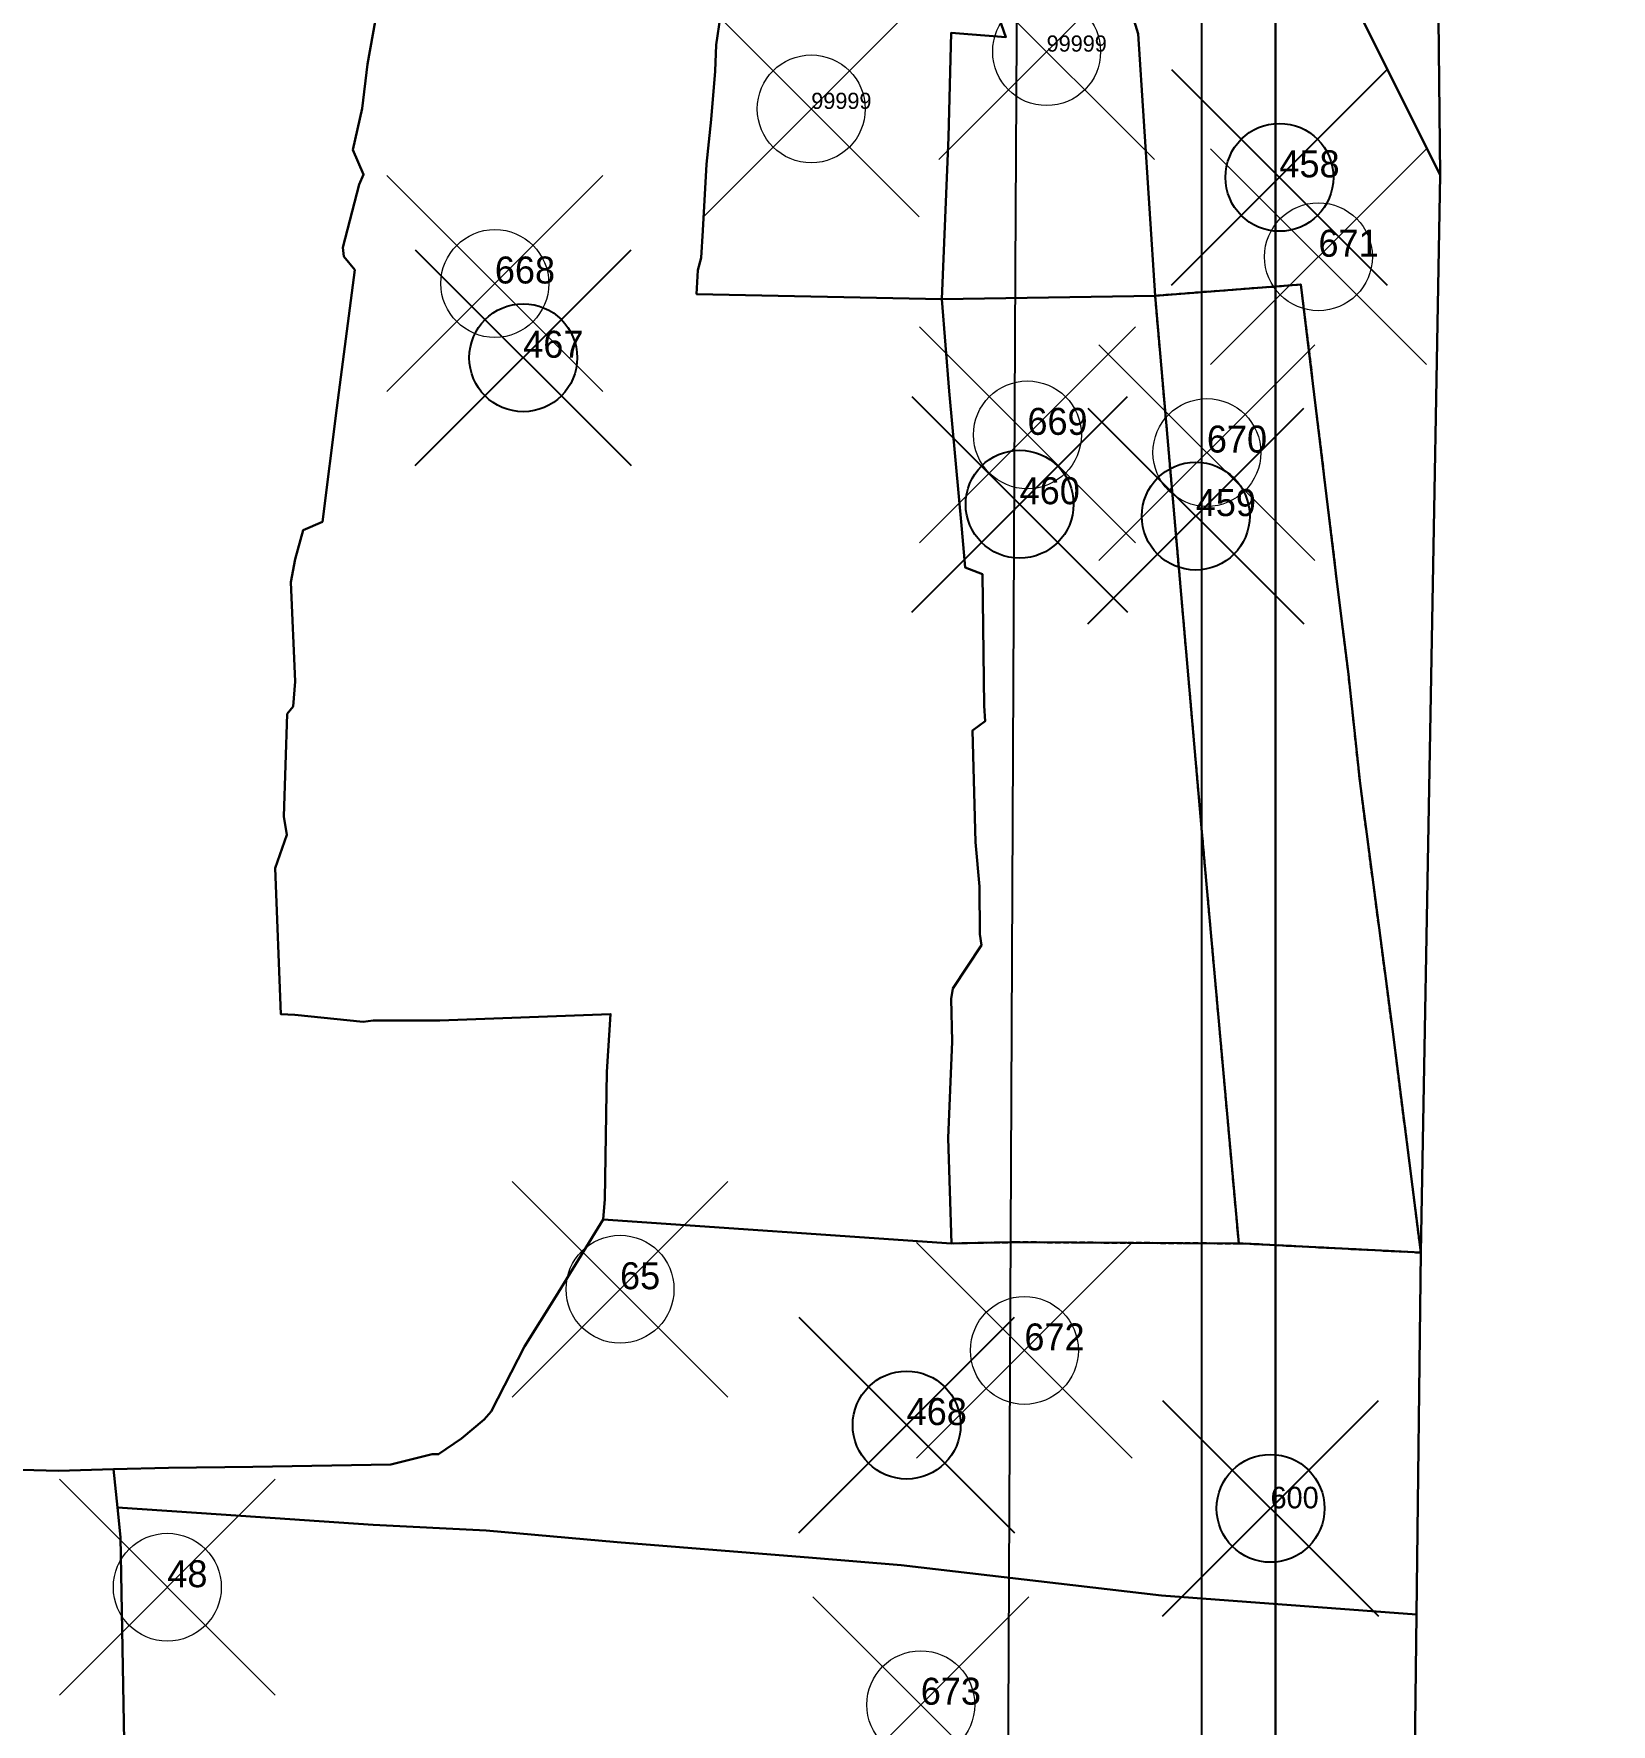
# Model space of a CAD drawing. Header units: millimetres. Extents: x -1419336 to 38707697, y -75591640 to 81.
# Drawn here: x 622.2 to 768.4, y -928.4 to -771.8 of the extents above; entities that cross this region are included whole.
import ezdxf

# ---------------------------------------------------------------- set-up
doc = ezdxf.new("R2010")
doc.units = ezdxf.units.MM
doc.header["$PDMODE"] = 35
doc.header["$PDSIZE"] = 10
doc.linetypes.add('DASHED', pattern=[0.75, 0.5, -0.25])
for name, color, linetype in [('Legend', 250, 'Continuous'), ('Line_Marking_Adusting_Sheet', 1, 'Continuous'), ('Text_Gird_No', 1, 'Continuous'), ('Text_Survey_No_Old', 5, 'Continuous')]:
    doc.layers.add(name, color=color, linetype=linetype)
for name, color, linetype, lineweight in [('Poly_Survey_Bndry', 250, 'Continuous', 30), ('Poly_Village_Bndry', 250, 'Continuous', 30), ('Text_Survey_No', 250, 'Continuous', 0)]:
    doc.layers.add(name, color=color, linetype=linetype, lineweight=lineweight)
doc.layers.add('Text_Chalta_No', color=1, linetype='Continuous', lineweight=0, true_color=0x0000ff)
doc.styles.get("Standard").update_dxf_attribs({"font": 'SakalBharati.ttf'})

msp = doc.modelspace()

# ---------------------------------------------------------------- linework, layer by layer
at = {"layer": 'Legend'}
msp.add_lwpolyline([(730.44, -509.04), (1795, -509.04), (1795, -1227.38), (730.44, -1227.38)], close=True, dxfattribs=at)
at = {"layer": 'Legend', "lineweight": 30}
msp.add_lwpolyline([(1673, -1220.54), (737.28, -1220.54), (737.28, -515.88), (1673, -515.88), (1788.16, -515.88), (1788.16, -559.54), (1788.16, -595.1), (1788.16, -612.68), (1788.16, -620.13), (1788.16, -632.33), (1788.16, -1082.31), (1788.16, -1143.69), (1788.16, -1184.92), (1788.16, -1220.54)], close=True, dxfattribs=at)
at = {"layer": 'Line_Marking_Adusting_Sheet'}
msp.add_lwpolyline([(714.2, -609.63), (713.13, -793.67), (712.55, -914.87), (711.55, -1130.98)], dxfattribs=at)
at = {"layer": 'Poly_Survey_Bndry'}
for points in [[(720.94, -725.31), (712.03, -731.16), (724.53, -771.76), (726.11, -796.04), (739.63, -795.01), (742.99, -822.78), (744, -830.86), (745.1, -841.25), (748.1, -864.03), (750.74, -884.74), (752.53, -784.86), (741.23, -762.2), (736.82, -753.46), (732.31, -744.6), (725.73, -733.06)], [(726.11, -796.04), (724.53, -771.76), (712.03, -731.16), (704.72, -733.68), (700.69, -735.08), (702.09, -740.16), (705.55, -750.83), (707.71, -758.17), (709.56, -764.3), (712.29, -772.07), (707.2, -771.68), (706.98, -781.35), (706.35, -796.35)], [(726.11, -796.04), (739.63, -795.01), (742.99, -822.78), (744, -830.86), (745.1, -841.25), (748.1, -864.03), (750.74, -884.74), (734.26, -883.89), (733.86, -883.89), (730.57, -847.16)], [(707.25, -883.88), (713.2, -883.77), (733.86, -883.89), (730.57, -847.16), (726.11, -796.04), (706.35, -796.35), (707.02, -804.89), (708.19, -817.68), (708.51, -821.23), (710.12, -821.86), (710.26, -834.07), (710.36, -835.48), (709.2, -836.34), (709.47, -846.68), (709.85, -850.79), (709.86, -855.21), (710.03, -856.23), (707.38, -860.27), (707.22, -861.22), (707.32, -865.17), (706.94, -874.12)], [(707.25, -883.88), (674.98, -881.66), (670.59, -888.8), (667.68, -893.44), (664.58, -899.47), (663.95, -900.19), (661.83, -901.98), (659.72, -903.43), (659.11, -903.43), (655.29, -904.36), (642.5, -904.58), (634.69, -904.69), (629.59, -904.82), (629.96, -908.35), (639.56, -909.01), (653.64, -909.96), (664.12, -910.49), (676.27, -911.57), (694.38, -913.02), (702.59, -913.72), (726.71, -916.52), (750.33, -918.29), (750.74, -884.74), (734.26, -883.89), (733.86, -883.89), (713.2, -883.77)], [(710.92, -947.78), (702.35, -946.92), (695.78, -946.27), (680.16, -944.78), (662.79, -943.12), (642.43, -941.11), (630.77, -940.32), (630.25, -911.1), (629.96, -908.35), (639.56, -909.01), (653.64, -909.96), (664.12, -910.49), (676.27, -911.57), (694.38, -913.02), (702.59, -913.72), (726.71, -916.52), (750.33, -918.29), (749.92, -951.54)]]:
    msp.add_lwpolyline(points, close=True, dxfattribs=at)
for points in [[(720.94, -725.31), (725.73, -733.06), (732.31, -744.6), (736.82, -753.46), (741.23, -762.2), (752.53, -784.86)], [(712.03, -731.16), (724.53, -771.76), (726.11, -796.04)], [(689.18, -735.19), (689.32, -753.13), (689.16, -758.61), (688.91, -760.22), (693.81, -760.72), (696.96, -768.9), (689.24, -768.91), (685.8, -769.11), (685.84, -770.06), (685.44, -772.8), (685.33, -775.22), (684.96, -779.7), (684.54, -783.86), (684.2, -790), (684.06, -792.52), (683.74, -793.68), (683.63, -795.89), (706.35, -796.35)], [(706.35, -796.35), (706.98, -781.35), (707.2, -771.68), (712.29, -772.07), (709.56, -764.3), (707.71, -758.17), (705.55, -750.83), (702.09, -740.16), (700.69, -735.08)], [(741.23, -762.2), (752.53, -784.86), (752.21, -755.84)], [(685.84, -770.06), (685.44, -772.8), (685.33, -775.22), (684.96, -779.7), (684.54, -783.86), (684.2, -790), (684.06, -792.52), (683.74, -793.68), (683.63, -795.89), (706.35, -796.35), (706.98, -781.35), (707.2, -771.68), (712.29, -772.07), (709.56, -764.3)], [(619.91, -904.85), (624.49, -904.96), (629.59, -904.82), (634.69, -904.69), (642.5, -904.58), (655.29, -904.36), (659.11, -903.43), (659.72, -903.43), (661.83, -901.98), (663.95, -900.19), (664.58, -899.47), (667.68, -893.44), (670.59, -888.8), (674.98, -881.66), (675.13, -879.78), (675.32, -867.98), (675.66, -862.62), (659.83, -863.23), (653.65, -863.23), (652.73, -863.33), (646.4, -862.71), (645.11, -862.65), (644.56, -849.11), (645.64, -846.02), (645.38, -844.31), (645.69, -834.8), (646.24, -834.12), (646.43, -831.8), (646.01, -822.58), (646.43, -820.47), (647.17, -817.76), (648.96, -816.99), (650.28, -806.43), (651.96, -793.65), (650.94, -792.42), (650.85, -791.57), (652.35, -785.72), (652.76, -784.82), (651.77, -782.53), (652.62, -778.69), (653.13, -774.59), (654.34, -767.85)], [(674.98, -881.66), (675.13, -879.78), (675.32, -867.98), (675.66, -862.62), (659.83, -863.23), (653.65, -863.23), (652.73, -863.33), (646.4, -862.71), (645.11, -862.65), (644.56, -849.11), (645.64, -846.02), (645.38, -844.31), (645.69, -834.8), (646.24, -834.12), (646.43, -831.8), (646.01, -822.58), (646.43, -820.47), (647.17, -817.76), (648.96, -816.99), (650.28, -806.43), (651.96, -793.65), (650.94, -792.42), (650.85, -791.57), (652.35, -785.72), (652.76, -784.82), (651.77, -782.53), (652.62, -778.69), (653.13, -774.59), (654.34, -767.85)], [(654.34, -767.85), (653.13, -774.59), (652.62, -778.69), (651.77, -782.53), (652.76, -784.82), (652.35, -785.72), (650.85, -791.57), (650.94, -792.42), (651.96, -793.65), (650.28, -806.43), (648.96, -816.99), (647.17, -817.76), (646.43, -820.47), (646.01, -822.58), (646.43, -831.8), (646.24, -834.12), (645.69, -834.8), (645.38, -844.31), (645.64, -846.02), (644.56, -849.11), (645.11, -862.65), (646.4, -862.71), (652.73, -863.33), (653.65, -863.23), (659.83, -863.23), (675.66, -862.62), (675.32, -867.98), (675.13, -879.78), (674.98, -881.66), (707.25, -883.88), (706.94, -874.12), (707.32, -865.17), (707.22, -861.22), (707.38, -860.27), (710.03, -856.23), (709.86, -855.21), (709.85, -850.79), (709.47, -846.68), (709.2, -836.34), (710.36, -835.48), (710.26, -834.07), (710.12, -821.86), (708.51, -821.23), (708.19, -817.68), (707.02, -804.89), (706.35, -796.35), (683.63, -795.89), (683.74, -793.68), (684.06, -792.52), (684.2, -790), (684.54, -783.86), (684.96, -779.7), (685.33, -775.22), (685.44, -772.8), (685.84, -770.06)], [(726.11, -796.04), (706.35, -796.35)], [(706.35, -796.35), (707.02, -804.89), (708.19, -817.68), (708.51, -821.23), (710.12, -821.86), (710.26, -834.07), (710.36, -835.48), (709.2, -836.34), (709.47, -846.68), (709.85, -850.79), (709.86, -855.21), (710.03, -856.23), (707.38, -860.27), (707.22, -861.22), (707.32, -865.17), (706.94, -874.12), (707.25, -883.88)], [(629.59, -904.82), (634.69, -904.69), (642.5, -904.58), (655.29, -904.36), (659.11, -903.43), (659.72, -903.43), (661.83, -901.98), (663.95, -900.19), (664.58, -899.47), (667.68, -893.44), (670.59, -888.8), (674.98, -881.66)], [(707.25, -883.88), (674.98, -881.66)], [(587.52, -895.97), (587.31, -900.9), (595.88, -902.82), (596.36, -902.98), (599.2, -903.58), (619.91, -904.85), (624.49, -904.96), (629.59, -904.82)], [(630.77, -940.32), (630.25, -911.1), (629.96, -908.35), (629.59, -904.82), (624.49, -904.96), (619.91, -904.85)], [(629.59, -904.82), (629.96, -908.35)], [(629.96, -908.35), (639.56, -909.01), (653.64, -909.96), (664.12, -910.49), (676.27, -911.57), (694.38, -913.02), (702.59, -913.72), (726.71, -916.52), (750.33, -918.29)], [(629.96, -908.35), (630.25, -911.1), (630.77, -940.32)]]:
    msp.add_lwpolyline(points, dxfattribs=at)
at = {"layer": 'Poly_Survey_Bndry', "linetype": 'DASHED'}
for points in [[(726.11, -796.04), (739.63, -795.01), (742.99, -822.78), (744, -830.86), (745.1, -841.25), (748.1, -864.03), (750.74, -884.74)], [(726.11, -796.04), (730.57, -847.16), (733.86, -883.89)], [(733.86, -883.89), (713.2, -883.77), (707.25, -883.88)], [(750.74, -884.74), (734.26, -883.89), (733.86, -883.89)]]:
    msp.add_lwpolyline(points, dxfattribs=at)
at = {"layer": 'Poly_Village_Bndry'}
for points in [[(752.53, -784.86), (752.21, -755.84)], [(750.74, -884.74), (752.53, -784.86)], [(750.33, -918.29), (750.74, -884.74)], [(749.92, -951.54), (750.33, -918.29)]]:
    msp.add_lwpolyline(points, dxfattribs=at)
at = {"layer": 'Text_Chalta_No'}
for p in [(676.53, -888.13), (634.58, -915.75)]:
    msp.add_point(p, dxfattribs=at)
at = {"layer": 'Text_Gird_No'}
msp.add_point((736.81, -908.44), dxfattribs=at)
at = {"layer": 'Text_Survey_No'}
for p in [(716.06, -773.42), (694.25, -778.73), (741.25, -792.43), (664.93, -794.91), (714.28, -808.94), (730.91, -810.58), (714, -893.8), (704.4, -926.64)]:
    msp.add_point(p, dxfattribs=at)
at = {"layer": 'Text_Survey_No_Old'}
for p in [(737.63, -785.07), (667.56, -801.79), (713.56, -815.37), (729.88, -816.47), (703.09, -900.72)]:
    msp.add_point(p, dxfattribs=at)

# ---------------------------------------------------------------- texts
at = {"layer": 'Text_Chalta_No', "linetype": 'DASHED'}
for s, p in [('65', (676.53, -888.13)), ('48', (634.58, -915.75))]:
    msp.add_text(s, height=2.5, dxfattribs=at).set_placement(p)
at = {"layer": 'Text_Gird_No'}
msp.add_text('600', height=2, dxfattribs=at).set_placement((736.81, -908.44))
at = {"layer": 'Text_Survey_No', "linetype": 'DASHED'}
for s, height, p in [('99999', 1.5, (716.06, -773.42)), ('99999', 1.5, (694.25, -778.73)), ('671', 2.5, (741.25, -792.43)), ('668', 2.5, (664.93, -794.91)), ('669', 2.5, (714.28, -808.94)), ('670', 2.5, (730.91, -810.58)), ('672', 2.5, (714, -893.8)), ('673', 2.5, (704.4, -926.64))]:
    msp.add_text(s, height=height, dxfattribs=at).set_placement(p)
at = {"layer": 'Text_Survey_No_Old', "linetype": 'DASHED'}
for s, p in [('458', (737.63, -785.07)), ('467', (667.56, -801.79)), ('460', (713.56, -815.37)), ('459', (729.88, -816.47)), ('468', (703.09, -900.72))]:
    msp.add_text(s, height=2.5, dxfattribs=at).set_placement(p)

doc.saveas('drawing.dxf')
